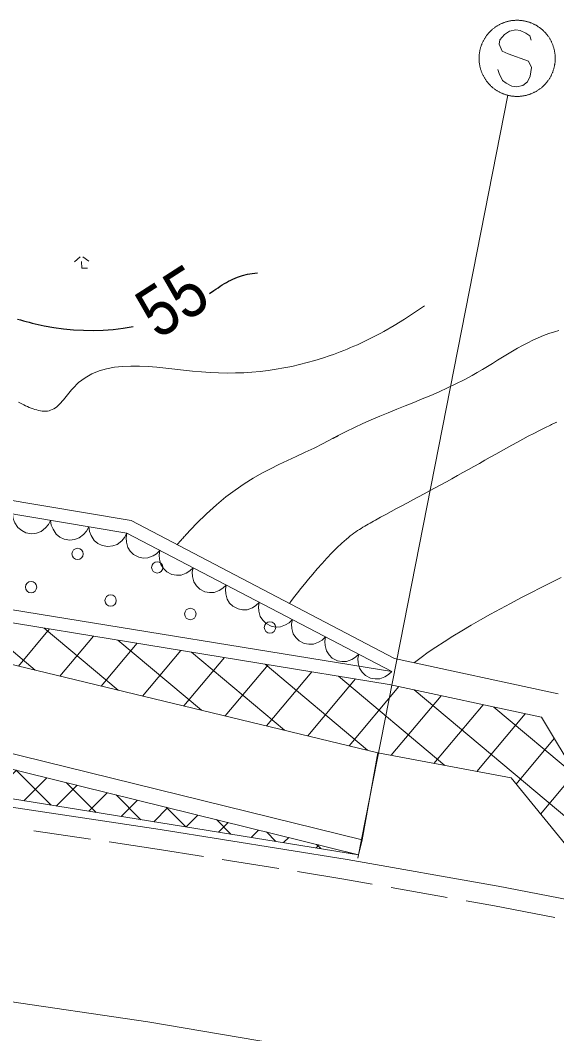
# Model space of a CAD drawing. Units: millimetres, scale not verified. Extents: x 40000 to 680000, y 20000 to 380000.
# Drawn here: x 246886 to 260974, y 317998 to 344608 of the extents above; entities that cross this region are included whole.
import ezdxf
from ezdxf.enums import TextEntityAlignment as Align

# ---------------------------------------------------------------- set-up
doc = ezdxf.new("R2010")
doc.units = ezdxf.units.MM
doc.header["$LTSCALE"] = 1000
doc.linetypes.add('CHAIN', pattern=[18.5, 12, -1.5, 3.5, -1.5])
for name, color, linetype, lineweight in [('M-BGD', 7, 'Continuous', 13), ('M-BMK', 2, 'CHAIN', 13), ('M-STR-STRC', 7, 'Continuous', 13), ('M-WORK', 1, 'Continuous', 13)]:
    doc.layers.add(name, color=color, linetype=linetype, lineweight=lineweight)
doc.styles.add('ＭＳ Ｐゴシック', font='')
doc.styles.get('ＭＳ Ｐゴシック').set_extended_font_data('MS PGothic')

msp = doc.modelspace()

# ---------------------------------------------------------------- hatches: boundary and pattern name
at = {"layer": 'M-BGD'}
h = msp.add_hatch(dxfattribs=at)
h.set_pattern_fill('USER', color=256, style=0, pattern_type=2)
h.set_pattern_definition([(50, (246201, 328447), (-766.044, 642.79), []), (140, (246201, 328447), (-642.79, -766.044), [])])
h.paths.add_polyline_path([(233968, 330412), (244922, 329075), (256569, 327169), (260570, 326307), (261534, 324707), (262255, 322568), (261836, 322189), (259776, 324714), (256272, 325378), (244764, 328149)])
h = msp.add_hatch(dxfattribs=at)
h.set_pattern_fill('USER', color=256, style=0, pattern_type=2)
h.set_pattern_definition([(45, (236390, 326395), (-494.975, 494.975), []), (135, (236390, 326395), (-494.975, -494.975), [])])
h.paths.add_polyline_path([(233636, 327610), (244937, 325372), (255767, 322699), (244854, 324457), (233535, 325791)])

# ---------------------------------------------------------------- linework, layer by layer
for p, q in [((248457, 338396), (248310, 338269)), ((248530, 338398), (248685, 338282)), ((249796, 331473), (245666, 332170)), ((249684, 331137), (245684, 331812)), ((256716, 327853), (249796, 331473)), ((256642, 327512), (249684, 331137)), ((244811, 329433), (256642, 327512)), ((244922, 329075), (256569, 327169)), ((256272, 325378), (244764, 328149)), ((256716, 327853), (261014, 326927)), ((256569, 327169), (260570, 326307)), ((260570, 326307), (261534, 324707)), ((255863, 323088), (245024, 325763)), ((255767, 322699), (244937, 325372)), ((256272, 325378), (255863, 323088)), ((259776, 324714), (256272, 325378)), ((261836, 322189), (259776, 324714)), ((244854, 324457), (255767, 322699)), ((255863, 323088), (255767, 322699))]:
    msp.add_line(p, q, dxfattribs=at)
for points in [[(248497, 338275), (248504, 338096), (248655, 338101)], [(246843, 334582), (246930, 334535), (246978, 334511), (247026, 334488), (247075, 334466), (247124, 334444), (247173, 334425), (247222, 334406), (247271, 334390), (247320, 334376), (247368, 334364), (247416, 334354), (247463, 334348), (247510, 334345), (247555, 334345), (247600, 334348), (247643, 334356), (247684, 334367), (247727, 334384), (247768, 334406), (247808, 334431), (247846, 334460), (247883, 334493), (247919, 334528), (247955, 334565), (247990, 334605), (248024, 334646), (248058, 334688), (248092, 334731), (248126, 334775), (248160, 334818), (248194, 334861), (248229, 334903), (248264, 334944), (248419, 335096), (248587, 335222), (248765, 335322), (248954, 335400), (249152, 335458), (249358, 335497), (249571, 335520), (249791, 335530), (250015, 335528), (250244, 335516), (250475, 335498), (250709, 335474), (250943, 335448), (251177, 335421), (251411, 335395), (251642, 335374), (251870, 335358), (252096, 335349), (252318, 335345), (252538, 335347), (252755, 335355), (252970, 335369), (253183, 335388), (253393, 335413), (253602, 335444), (253809, 335479), (254014, 335521), (254218, 335567), (254420, 335619), (254621, 335675), (254821, 335737), (255020, 335804), (255110, 335836), (255201, 335869), (255291, 335904), (255381, 335939), (255470, 335975), (255560, 336012), (255649, 336050), (255738, 336090), (255826, 336130), (255915, 336171), (256003, 336214), (256090, 336257), (256177, 336301), (256264, 336347), (256351, 336393), (256437, 336440), (256706, 336597), (256973, 336761), (257236, 336932), (257498, 337107)], [(246843, 334582), (246930, 334535), (246978, 334511), (247026, 334488), (247075, 334466), (247124, 334444), (247173, 334425), (247222, 334406), (247271, 334390), (247320, 334376), (247368, 334364), (247416, 334354), (247463, 334348), (247510, 334345), (247555, 334345), (247600, 334348), (247643, 334356), (247684, 334367), (247727, 334384), (247768, 334406), (247808, 334431), (247846, 334460), (247883, 334493), (247919, 334528), (247955, 334565), (247990, 334605), (248024, 334646), (248058, 334688), (248092, 334731), (248126, 334775), (248160, 334818), (248194, 334861), (248229, 334903), (248264, 334944), (248419, 335096), (248587, 335222), (248765, 335322), (248954, 335400), (249152, 335458), (249358, 335497), (249571, 335520), (249791, 335530), (250015, 335528), (250244, 335516), (250475, 335498), (250709, 335474), (250943, 335448), (251177, 335421), (251411, 335395), (251642, 335374), (251870, 335358), (252096, 335349), (252318, 335345), (252538, 335347), (252755, 335355), (252970, 335369), (253183, 335388), (253393, 335413), (253602, 335444), (253809, 335479), (254014, 335521), (254218, 335567), (254420, 335619), (254621, 335675), (254821, 335737), (255020, 335804), (255110, 335836), (255201, 335869), (255291, 335904), (255381, 335939), (255470, 335975), (255560, 336012), (255649, 336050), (255738, 336090), (255826, 336130), (255915, 336171), (256003, 336214), (256090, 336257), (256177, 336301), (256264, 336347), (256351, 336393), (256437, 336440), (256706, 336597), (256973, 336761), (257236, 336932), (257498, 337107)], [(246843, 334582), (246930, 334535), (246978, 334511), (247026, 334488), (247075, 334466), (247124, 334444), (247173, 334425), (247222, 334406), (247271, 334390), (247320, 334376), (247368, 334364), (247416, 334354), (247463, 334348), (247510, 334345), (247555, 334345), (247600, 334348), (247643, 334356), (247684, 334367), (247727, 334384), (247768, 334406), (247808, 334431), (247846, 334460), (247883, 334493), (247919, 334528), (247955, 334565), (247990, 334605), (248024, 334646), (248058, 334688), (248092, 334731), (248126, 334775), (248160, 334818), (248194, 334861), (248229, 334903), (248264, 334944), (248419, 335096), (248587, 335222), (248765, 335322), (248954, 335400), (249152, 335458), (249358, 335497), (249571, 335520), (249791, 335530), (250015, 335528), (250244, 335516), (250475, 335498), (250709, 335474), (250943, 335448), (251177, 335421), (251411, 335395), (251642, 335374), (251870, 335358), (252096, 335349), (252318, 335345), (252538, 335347), (252755, 335355), (252970, 335369), (253183, 335388), (253393, 335413), (253602, 335444), (253809, 335479), (254014, 335521), (254218, 335567), (254420, 335619), (254621, 335675), (254821, 335737), (255020, 335804), (255110, 335836), (255201, 335869), (255291, 335904), (255381, 335939), (255470, 335975), (255560, 336012), (255649, 336050), (255738, 336090), (255826, 336130), (255915, 336171), (256003, 336214), (256090, 336257), (256177, 336301), (256264, 336347), (256351, 336393), (256437, 336440), (256706, 336597), (256973, 336761), (257236, 336932), (257498, 337107)], [(246843, 334582), (246930, 334535), (246978, 334511), (247026, 334488), (247075, 334466), (247124, 334444), (247173, 334425), (247222, 334406), (247271, 334390), (247320, 334376), (247368, 334364), (247416, 334354), (247463, 334348), (247510, 334345), (247555, 334345), (247600, 334348), (247643, 334356), (247684, 334367), (247727, 334384), (247768, 334406), (247808, 334431), (247846, 334460), (247883, 334493), (247919, 334528), (247955, 334565), (247990, 334605), (248024, 334646), (248058, 334688), (248092, 334731), (248126, 334775), (248160, 334818), (248194, 334861), (248229, 334903), (248264, 334944), (248419, 335096), (248587, 335222), (248765, 335322), (248954, 335400), (249152, 335458), (249358, 335497), (249571, 335520), (249791, 335530), (250015, 335528), (250244, 335516), (250475, 335498), (250709, 335474), (250943, 335448), (251177, 335421), (251411, 335395), (251642, 335374), (251870, 335358), (252096, 335349), (252318, 335345), (252538, 335347), (252755, 335355), (252970, 335369), (253183, 335388), (253393, 335413), (253602, 335444), (253809, 335479), (254014, 335521), (254218, 335567), (254420, 335619), (254621, 335675), (254821, 335737), (255020, 335804), (255110, 335836), (255201, 335869), (255291, 335904), (255381, 335939), (255470, 335975), (255560, 336012), (255649, 336050), (255738, 336090), (255826, 336130), (255915, 336171), (256003, 336214), (256090, 336257), (256177, 336301), (256264, 336347), (256351, 336393), (256437, 336440), (256706, 336597), (256973, 336761), (257236, 336932), (257498, 337107)], [(246843, 334582), (246930, 334535), (246978, 334511), (247026, 334488), (247075, 334466), (247124, 334444), (247173, 334425), (247222, 334406), (247271, 334390), (247320, 334376), (247368, 334364), (247416, 334354), (247463, 334348), (247510, 334345), (247555, 334345), (247600, 334348), (247643, 334356), (247684, 334367), (247727, 334384), (247768, 334406), (247808, 334431), (247846, 334460), (247883, 334493), (247919, 334528), (247955, 334565), (247990, 334605), (248024, 334646), (248058, 334688), (248092, 334731), (248126, 334775), (248160, 334818), (248194, 334861), (248229, 334903), (248264, 334944), (248419, 335096), (248587, 335222), (248765, 335322), (248954, 335400), (249152, 335458), (249358, 335497), (249571, 335520), (249791, 335530), (250015, 335528), (250244, 335516), (250475, 335498), (250709, 335474), (250943, 335448), (251177, 335421), (251411, 335395), (251642, 335374), (251870, 335358), (252096, 335349), (252318, 335345), (252538, 335347), (252755, 335355), (252970, 335369), (253183, 335388), (253393, 335413), (253602, 335444), (253809, 335479), (254014, 335521), (254218, 335567), (254420, 335619), (254621, 335675), (254821, 335737), (255020, 335804), (255110, 335836), (255201, 335869), (255291, 335904), (255381, 335939), (255470, 335975), (255560, 336012), (255649, 336050), (255738, 336090), (255826, 336130), (255915, 336171), (256003, 336214), (256090, 336257), (256177, 336301), (256264, 336347), (256351, 336393), (256437, 336440), (256706, 336597), (256973, 336761), (257236, 336932), (257498, 337107)], [(261027, 336459), (260913, 336428), (260769, 336382), (260627, 336330), (260487, 336272), (260349, 336210), (260213, 336143), (260078, 336072), (259944, 335997), (259811, 335921), (259679, 335842), (259547, 335762), (259416, 335681), (259284, 335599), (259153, 335518), (259020, 335438), (258888, 335360), (258754, 335284), (258540, 335168), (258324, 335059), (258106, 334955), (257886, 334856), (257665, 334760), (257442, 334667), (257219, 334576), (256995, 334485), (256771, 334395), (256548, 334305), (256325, 334213), (256103, 334118), (255882, 334021), (255663, 333920), (255446, 333814), (255232, 333702), (255223, 333697), (255214, 333692), (255205, 333687), (255196, 333683), (255187, 333678), (255178, 333673), (255169, 333668), (255160, 333663), (255151, 333658), (255142, 333653), (255133, 333648), (255124, 333644), (255115, 333639), (255106, 333634), (255097, 333629), (255089, 333624), (254841, 333495), (254600, 333376), (254365, 333265), (254134, 333158), (253906, 333052), (253680, 332945), (253454, 332833), (253227, 332713), (252999, 332582), (252767, 332436), (252530, 332274), (252288, 332091), (252039, 331885), (251781, 331653), (251514, 331391), (251236, 331096), (251215, 331073), (251193, 331050), (251173, 331027), (251152, 331004), (251133, 330982), (251114, 330961), (251096, 330940), (251079, 330921), (251063, 330904), (251049, 330888), (251037, 330874), (251027, 330862), (251018, 330853), (251012, 330846), (251008, 330841), (251007, 330840)], [(260975, 334059), (260954, 334049), (260934, 334040), (260913, 334030), (260893, 334021), (260873, 334011), (260852, 334001), (260832, 333991), (260811, 333981), (260664, 333909), (260517, 333835), (260372, 333761), (260227, 333685), (260083, 333608), (259940, 333531), (259797, 333453), (259654, 333374), (259512, 333295), (259370, 333215), (259228, 333135), (259085, 333055), (258943, 332974), (258799, 332894), (258656, 332813), (258511, 332733), (258366, 332652), (258221, 332572), (258075, 332492), (257928, 332412), (257782, 332333), (257635, 332253), (257489, 332175), (257343, 332096), (257198, 332018), (257053, 331940), (256910, 331863), (256767, 331786), (256626, 331710), (256486, 331634), (256348, 331559), (256212, 331484), (256165, 331458), (256118, 331432), (256072, 331406), (256025, 331380), (255979, 331353), (255932, 331325), (255886, 331297), (255839, 331268), (255792, 331238), (255745, 331207), (255697, 331174), (255649, 331140), (255601, 331104), (255552, 331067), (255503, 331028), (255453, 330986), (255327, 330875), (255198, 330753), (255067, 330622), (254938, 330486), (254810, 330346), (254686, 330206), (254566, 330067), (254453, 329932), (254347, 329804), (254251, 329685), (254166, 329577), (254093, 329484), (254034, 329407), (253989, 329349), (253962, 329312), (253952, 329299)], [(246684, 331643), (246702, 331522), (246746, 331414), (246825, 331288), (246925, 331209), (247036, 331152), (247191, 331126), (247315, 331143), (247435, 331185), (247551, 331278), (247625, 331366), (247684, 331474)], [(247684, 331474), (247702, 331353), (247746, 331245), (247825, 331119), (247924, 331040), (248036, 330983), (248191, 330957), (248314, 330975), (248434, 331016), (248551, 331110), (248624, 331197), (248684, 331306)], [(248684, 331306), (248702, 331184), (248745, 331077), (248824, 330950), (248924, 330872), (249035, 330814), (249190, 330788), (249314, 330806), (249434, 330847), (249550, 330941), (249624, 331029), (249684, 331137)], [(249684, 331137), (249664, 331020), (249672, 330908), (249707, 330768), (249776, 330666), (249861, 330580), (249996, 330510), (250115, 330489), (250238, 330492), (250372, 330543), (250467, 330602), (250554, 330684)], [(250554, 330684), (250534, 330567), (250542, 330455), (250577, 330315), (250645, 330213), (250731, 330127), (250866, 330057), (250985, 330036), (251108, 330039), (251242, 330090), (251336, 330149), (251423, 330231)], [(251423, 330231), (251404, 330114), (251412, 330002), (251447, 329862), (251515, 329760), (251601, 329674), (251735, 329604), (251855, 329583), (251977, 329585), (252112, 329637), (252206, 329696), (252293, 329778)], [(261090, 329973), (260829, 329845), (260564, 329713), (260297, 329578), (260029, 329440), (259762, 329299), (259496, 329156), (259234, 329012), (258976, 328867), (258724, 328722), (258479, 328577), (258243, 328433), (258017, 328291), (257803, 328151), (257601, 328013), (257413, 327878), (257240, 327748), (257239, 327747), (257239, 327746), (257238, 327746), (257237, 327745), (257237, 327745), (257236, 327745), (257236, 327744), (257235, 327744), (257235, 327743), (257234, 327743), (257234, 327743), (257234, 327742), (257233, 327742), (257233, 327742), (257233, 327742), (257233, 327742)], [(252293, 329778), (252274, 329661), (252282, 329549), (252317, 329409), (252385, 329307), (252470, 329221), (252605, 329151), (252724, 329130), (252847, 329132), (252982, 329184), (253076, 329243), (253163, 329324)], [(253163, 329324), (253144, 329207), (253152, 329095), (253187, 328956), (253255, 328853), (253340, 328768), (253475, 328697), (253594, 328677), (253717, 328679), (253852, 328731), (253946, 328789), (254033, 328871)], [(254033, 328871), (254013, 328754), (254021, 328642), (254056, 328502), (254125, 328400), (254210, 328314), (254345, 328244), (254464, 328224), (254587, 328226), (254722, 328277), (254816, 328336), (254903, 328418)], [(254903, 328418), (254883, 328301), (254891, 328189), (254926, 328049), (254995, 327947), (255080, 327861), (255215, 327791), (255334, 327770), (255457, 327773), (255592, 327824), (255686, 327883), (255773, 327965)], [(255773, 327965), (255753, 327848), (255761, 327736), (255796, 327596), (255865, 327494), (255950, 327408), (256085, 327338), (256204, 327317), (256327, 327320), (256461, 327371), (256556, 327430), (256642, 327512)]]:
    msp.add_lwpolyline(points, dxfattribs=at)
at = {"layer": 'M-BGD', "lineweight": 25}
for points in [[(251853, 337430), (251966, 337509), (252023, 337548), (252079, 337586), (252135, 337623), (252191, 337659), (252246, 337694), (252302, 337727), (252358, 337758), (252413, 337787), (252469, 337814), (252595, 337866), (252722, 337907), (252850, 337938), (252980, 337961), (253113, 337977)], [(251853, 337430), (251966, 337509), (252023, 337548), (252079, 337586), (252135, 337623), (252191, 337659), (252246, 337694), (252302, 337727), (252358, 337758), (252413, 337787), (252469, 337814), (252595, 337866), (252722, 337907), (252850, 337938), (252980, 337961), (253113, 337977)], [(251966, 337509), (252023, 337548), (252079, 337586), (252135, 337623), (252191, 337659), (252246, 337694), (252302, 337727), (252358, 337758), (252413, 337787), (252469, 337814), (252595, 337866), (252722, 337907), (252850, 337938), (252980, 337961), (253113, 337977)], [(246813, 336764), (246890, 336742), (246967, 336720), (247044, 336699), (247121, 336678), (247198, 336658), (247276, 336639), (247354, 336621), (247432, 336604), (247511, 336588), (247765, 336542), (248022, 336506), (248282, 336481), (248543, 336467), (248805, 336464), (249067, 336472), (249330, 336492), (249591, 336523), (249850, 336567)], [(246813, 336764), (246890, 336742), (246967, 336720), (247044, 336699), (247121, 336678), (247198, 336658), (247276, 336639), (247354, 336621), (247432, 336604), (247511, 336588), (247765, 336542), (248022, 336506), (248282, 336481), (248543, 336467), (248805, 336464), (249067, 336472), (249330, 336492), (249591, 336523), (249850, 336567)], [(246813, 336764), (246890, 336742), (246967, 336720), (247044, 336699), (247121, 336678), (247198, 336658), (247276, 336639), (247354, 336621), (247432, 336604), (247511, 336588), (247765, 336542), (248022, 336506), (248282, 336481), (248543, 336467), (248805, 336464), (249067, 336472), (249330, 336492), (249591, 336523), (249850, 336567)]]:
    msp.add_lwpolyline(points, dxfattribs=at)
at = {"layer": 'M-BGD'}
for centre in [(248391, 330595), (250483, 330242), (247169, 329725), (249260, 329372), (251352, 329019), (253444, 328666)]:
    msp.add_circle(centre, 149, dxfattribs=at)
at = {"layer": 'M-BMK'}
for p, q in [((241246, 319615), (250239, 318315)), ((250239, 318315), (258084, 316983))]:
    msp.add_line(p, q, dxfattribs=at)
at = {"layer": 'M-STR-STRC'}
for p, q in [((259901, 344359), (259735, 344326)), ((260017, 344343), (259901, 344359)), ((260161, 344271), (260017, 344343)), ((259475, 344094), (259460, 343980)), ((259604, 344233), (259475, 344094)), ((259735, 344326), (259604, 344233)), ((260271, 344197), (260161, 344271)), ((260305, 344085), (260271, 344197)), ((259460, 343980), (259545, 343798)), ((259545, 343798), (259696, 343725)), ((259696, 343725), (260229, 343537)), ((260229, 343537), (260309, 343365)), ((259463, 343206), (259424, 343316)), ((260309, 343365), (260280, 343137)), ((259547, 343028), (259463, 343206)), ((259650, 342955), (259547, 343028)), ((260280, 343137), (260209, 342988)), ((259797, 342880), (259650, 342955)), ((259917, 342863), (259797, 342880)), ((260084, 342892), (259917, 342863)), ((260209, 342988), (260084, 342892)), ((255749, 322609), (259687, 342639))]:
    msp.add_line(p, q, dxfattribs=at)
msp.add_lwpolyline([(260933, 343608), (260933, 343626), (260933, 343643), (260932, 343661), (260931, 343678), (260930, 343696), (260928, 343713), (260926, 343730), (260924, 343748), (260921, 343765), (260918, 343782), (260915, 343799), (260911, 343817), (260908, 343834), (260904, 343851), (260899, 343868), (260894, 343884), (260889, 343901), (260884, 343918), (260879, 343935), (260873, 343951), (260867, 343967), (260860, 343984), (260853, 344000), (260847, 344016), (260839, 344032), (260832, 344048), (260824, 344063), (260816, 344079), (260807, 344094), (260799, 344109), (260790, 344124), (260781, 344139), (260771, 344154), (260762, 344169), (260752, 344183), (260741, 344197), (260731, 344211), (260720, 344225), (260709, 344239), (260698, 344252), (260687, 344266), (260675, 344279), (260663, 344292), (260651, 344304), (260639, 344317), (260626, 344329), (260614, 344341), (260601, 344353), (260588, 344364), (260574, 344376), (260561, 344387), (260547, 344398), (260533, 344408), (260519, 344419), (260505, 344429), (260490, 344439), (260476, 344448), (260461, 344458), (260446, 344467), (260431, 344476), (260416, 344484), (260400, 344492), (260385, 344501), (260369, 344508), (260353, 344516), (260337, 344523), (260321, 344530), (260305, 344537), (260289, 344543), (260272, 344549), (260256, 344555), (260239, 344560), (260222, 344565), (260206, 344570), (260189, 344575), (260172, 344579), (260155, 344583), (260138, 344587), (260120, 344590), (260103, 344594), (260086, 344596), (260069, 344599), (260051, 344601), (260034, 344603), (260016, 344605), (259999, 344606), (259982, 344607), (259964, 344608), (259947, 344608), (259929, 344608), (259912, 344608), (259894, 344607), (259877, 344606), (259859, 344605), (259842, 344604), (259824, 344602), (259807, 344600), (259790, 344598), (259772, 344595), (259755, 344592), (259738, 344589), (259721, 344585), (259704, 344581), (259687, 344577), (259670, 344573), (259653, 344568), (259636, 344563), (259619, 344558), (259603, 344552), (259586, 344546), (259570, 344540), (259554, 344533), (259538, 344526), (259522, 344519), (259506, 344512), (259490, 344504), (259474, 344497), (259459, 344488), (259444, 344480), (259428, 344471), (259413, 344462), (259398, 344453), (259384, 344444), (259369, 344434), (259355, 344424), (259341, 344414), (259327, 344403), (259313, 344392), (259299, 344381), (259286, 344370), (259273, 344359), (259260, 344347), (259247, 344335), (259234, 344323), (259222, 344311), (259210, 344298), (259198, 344285), (259186, 344272), (259174, 344259), (259163, 344246), (259152, 344232), (259141, 344218), (259131, 344204), (259120, 344190), (259110, 344176), (259100, 344161), (259091, 344147), (259082, 344132), (259073, 344117), (259064, 344102), (259055, 344086), (259047, 344071), (259039, 344055), (259031, 344040), (259024, 344024), (259017, 344008), (259010, 343992), (259003, 343976), (258997, 343959), (258991, 343943), (258985, 343926), (258980, 343910), (258975, 343893), (258970, 343876), (258965, 343859), (258961, 343842), (258957, 343825), (258954, 343808), (258950, 343791), (258947, 343774), (258944, 343756), (258942, 343739), (258940, 343722), (258938, 343704), (258937, 343687), (258935, 343669), (258934, 343652), (258934, 343634), (258933, 343617), (258933, 343599), (258934, 343582), (258934, 343564), (258935, 343547), (258937, 343529), (258938, 343512), (258940, 343495), (258942, 343477), (258944, 343460), (258947, 343443), (258950, 343425), (258954, 343408), (258957, 343391), (258961, 343374), (258965, 343357), (258970, 343340), (258975, 343323), (258980, 343307), (258985, 343290), (258991, 343273), (258997, 343257), (259003, 343241), (259010, 343224), (259017, 343208), (259024, 343192), (259031, 343176), (259039, 343161), (259047, 343145), (259055, 343130), (259064, 343114), (259073, 343099), (259082, 343084), (259091, 343069), (259100, 343055), (259110, 343040), (259120, 343026), (259131, 343012), (259141, 342998), (259152, 342984), (259163, 342971), (259174, 342957), (259186, 342944), (259198, 342931), (259210, 342918), (259222, 342906), (259234, 342893), (259247, 342881), (259260, 342869), (259273, 342858), (259286, 342846), (259299, 342835), (259313, 342824), (259327, 342813), (259341, 342803), (259355, 342792), (259369, 342782), (259384, 342773), (259398, 342763), (259413, 342754), (259428, 342745), (259444, 342736), (259459, 342728), (259474, 342720), (259490, 342712), (259506, 342704), (259522, 342697), (259538, 342690), (259554, 342683), (259570, 342676), (259586, 342670), (259603, 342664), (259619, 342659), (259636, 342653), (259653, 342648), (259670, 342644), (259687, 342639), (259704, 342635), (259721, 342631), (259738, 342627), (259755, 342624), (259772, 342621), (259790, 342619), (259807, 342616), (259824, 342614), (259842, 342612), (259859, 342611), (259877, 342610), (259894, 342609), (259912, 342608), (259929, 342608), (259947, 342608), (259964, 342609), (259982, 342609), (259999, 342610), (260016, 342612), (260034, 342613), (260051, 342615), (260069, 342617), (260086, 342620), (260103, 342623), (260120, 342626), (260138, 342629), (260155, 342633), (260172, 342637), (260189, 342641), (260206, 342646), (260222, 342651), (260239, 342656), (260256, 342661), (260272, 342667), (260289, 342673), (260305, 342680), (260321, 342686), (260337, 342693), (260353, 342700), (260369, 342708), (260385, 342716), (260400, 342724), (260416, 342732), (260431, 342741), (260446, 342749), (260461, 342759), (260476, 342768), (260490, 342778), (260505, 342787), (260519, 342798), (260533, 342808), (260547, 342819), (260561, 342829), (260574, 342841), (260588, 342852), (260601, 342863), (260614, 342875), (260626, 342887), (260639, 342899), (260651, 342912), (260663, 342925), (260675, 342937), (260687, 342951), (260698, 342964), (260709, 342977), (260720, 342991), (260731, 343005), (260741, 343019), (260752, 343033), (260762, 343048), (260771, 343062), (260781, 343077), (260790, 343092), (260799, 343107), (260807, 343122), (260816, 343137), (260824, 343153), (260832, 343169), (260839, 343184), (260847, 343200), (260853, 343216), (260860, 343233), (260867, 343249), (260873, 343265), (260879, 343282), (260884, 343298), (260889, 343315), (260894, 343332), (260899, 343349), (260904, 343366), (260908, 343383), (260911, 343400), (260915, 343417), (260918, 343434), (260921, 343451), (260924, 343469), (260926, 343486), (260928, 343503), (260930, 343521), (260931, 343538), (260932, 343556), (260933, 343573), (260933, 343591)], close=True, dxfattribs=at)
at = {"layer": 'M-WORK'}
for p, q in [((245571, 324106), (250560, 323360)), ((247247, 323330), (248731, 323108)), ((250560, 323360), (255470, 322573)), ((249225, 323034), (250480, 322846)), ((250480, 322846), (251698, 322651)), ((252191, 322572), (253672, 322334)), ((255470, 322573), (259432, 321871)), ((254166, 322255), (255384, 322060)), ((255384, 322060), (256129, 321928)), ((256622, 321841), (258099, 321579)), ((259432, 321871), (265056, 320779)), ((258591, 321492), (259337, 321360)), ((259337, 321360), (260920, 321053))]:
    msp.add_line(p, q, dxfattribs=at)

# ---------------------------------------------------------------- texts
at = {"layer": 'M-BGD', "style": 'ＭＳ Ｐゴシック', "width": 0.9}
msp.add_text('55', height=1320, rotation=32.709, dxfattribs=at).set_placement((249787, 337323), align=Align.TOP_LEFT)

doc.saveas('drawing.dxf')
